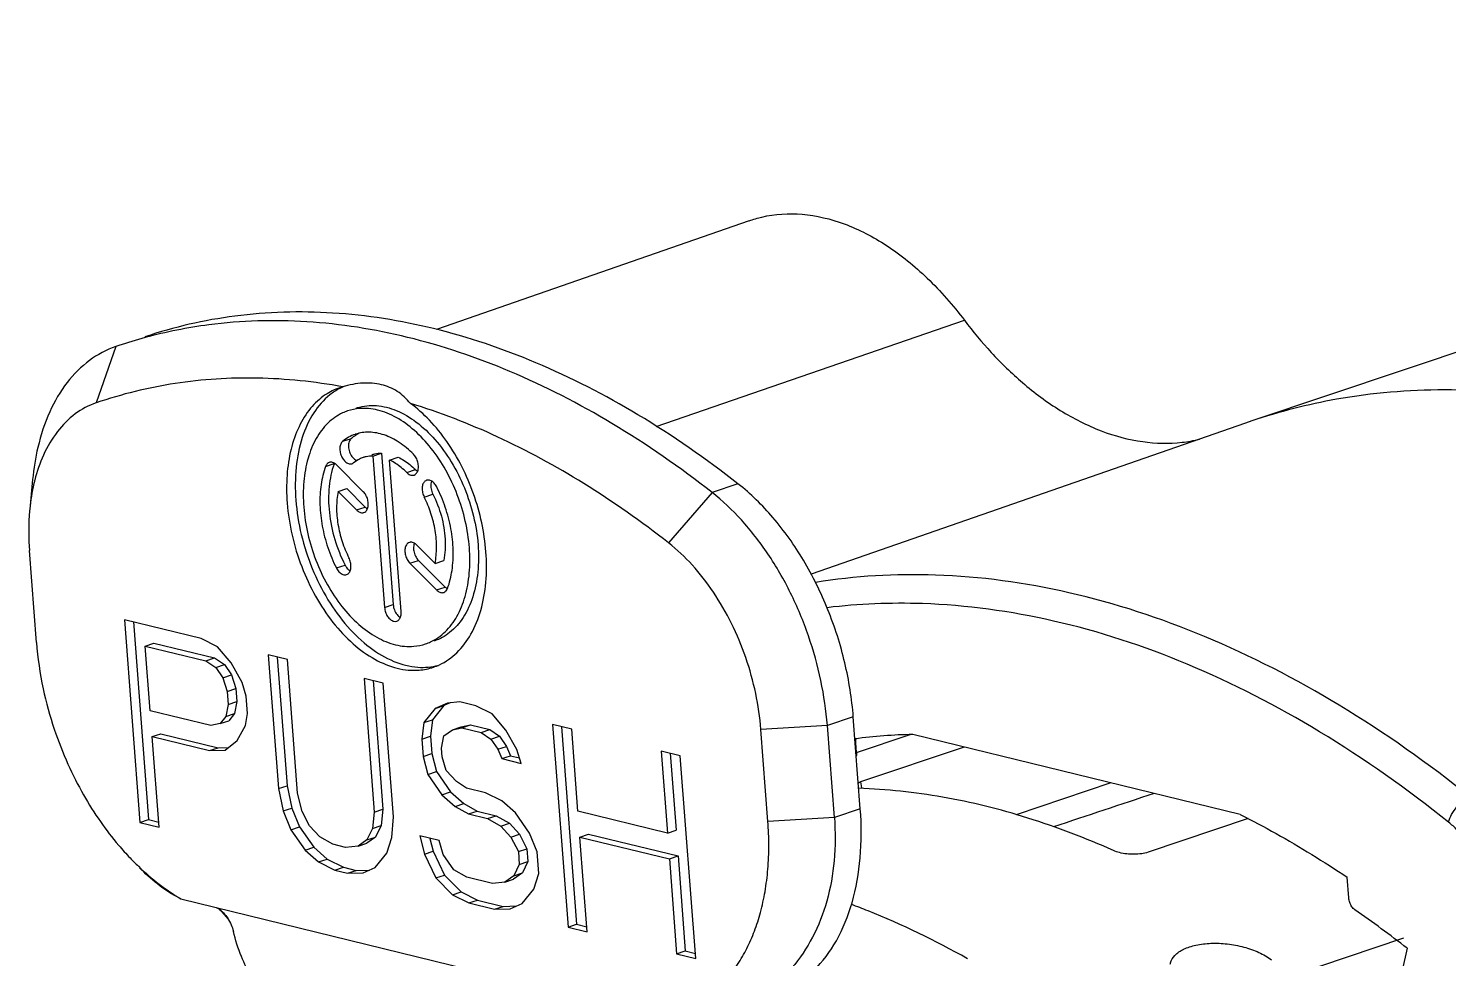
# Model space of a CAD drawing. Header units: millimetres. Extents: x 0 to 420, y 0 to 297.
# Drawn here: x 336.27 to 360.37, y 133.65 to 149.42 of the extents above; entities that cross this region are included whole.
import ezdxf

# ---------------------------------------------------------------- set-up
doc = ezdxf.new("R2010")
doc.units = ezdxf.units.MM
doc.header["$LTSCALE"] = 23.1
doc.layers.get('0').update_dxf_attribs({"linetype": 'CONTINUOUS'})
doc.layers.add('AUSFORMSCHRAEGEN', color=7, linetype='CONTINUOUS')
doc.layers.add('RUNDUNGEN', color=7, linetype='CONTINUOUS')

msp = doc.modelspace()

# ---------------------------------------------------------------- linework, layer by layer
at = {"color": 9, "linetype": 'CONTINUOUS'}
for p, q in [((337.74934, 144.02786), (337.41813, 143.07306)), ((341.60135, 142.42256), (341.74826, 142.47181)), ((341.31132, 141.99494), (341.45824, 142.04419)), ((342.68847, 141.89177), (342.83538, 141.94103)), ((342.98424, 141.47684), (343.13116, 141.52609)), ((347.86823, 141.55369), (347.13227, 140.69786)), ((348.30898, 141.70146), (347.86823, 141.55369)), ((341.83726, 141.25703), (341.98418, 141.30628)), ((341.49449, 140.27317), (341.64141, 140.32242)), ((342.74125, 140.35348), (342.88816, 140.40273)), ((343.19381, 139.90113), (343.34072, 139.95038)), ((342.31157, 139.60254), (342.45849, 139.6518)), ((350.26584, 137.74763), (349.82509, 137.59987)), ((349.82509, 137.59987), (348.69775, 137.53481)), ((350.38486, 136.18859), (349.94412, 136.04083)), ((349.94412, 136.04083), (348.81678, 135.97577))]:
    msp.add_line(p, q, dxfattribs=at)
at = {"color": 7, "linetype": 'CONTINUOUS'}
for p, q in [((337.80325, 144.04615), (337.74934, 144.02786)), ((341.59936, 143.34615), (341.55063, 143.33104)), ((342.11537, 142.17247), (342.26228, 142.22173)), ((342.26228, 142.22173), (342.45849, 139.6518)), ((341.95149, 141.56729), (341.49775, 142.02083)), ((342.11537, 142.17247), (342.31157, 139.60254)), ((342.39645, 142.10374), (342.54337, 142.153)), ((342.59265, 139.53382), (342.39645, 142.10374)), ((336.33995, 141.77493), (336.29062, 141.27072)), ((341.52367, 141.57047), (341.67059, 141.61972)), ((341.52367, 141.57047), (341.83726, 141.25703)), ((341.67059, 141.61972), (341.98418, 141.30628)), ((336.40426, 139.01077), (336.28524, 140.56978)), ((343.16788, 140.35149), (342.85547, 140.66374)), ((342.74125, 140.35348), (343.19381, 139.90113)), ((342.88816, 140.40273), (343.34072, 139.95038)), ((343.16788, 140.35149), (343.3148, 140.40074)), ((337.8975, 139.39542), (338.15999, 135.9572)), ((339.19861, 139.07729), (337.8975, 139.39542)), ((338.05104, 139.35788), (338.3069, 136.00645)), ((339.47526, 138.93785), (339.19861, 139.07729)), ((338.2507, 138.95012), (338.39762, 138.99937)), ((338.33447, 137.85281), (338.2507, 138.95012)), ((338.2507, 138.95012), (339.28075, 138.69826)), ((338.39762, 138.99937), (339.42766, 138.74752)), ((339.70886, 138.66537), (339.47526, 138.93785)), ((339.28075, 138.69826), (339.42766, 138.74752)), ((339.28075, 138.69826), (339.44897, 138.58534)), ((339.42766, 138.74752), (339.59589, 138.6346)), ((339.44897, 138.58534), (339.59589, 138.6346)), ((339.44897, 138.58534), (339.56857, 138.41252)), ((339.59589, 138.6346), (339.71548, 138.46178)), ((339.89384, 138.33299), (339.70886, 138.66537)), ((340.33708, 138.79892), (340.51021, 136.53116)), ((340.66236, 138.71939), (340.33708, 138.79892)), ((340.49062, 138.76138), (340.65713, 136.58041)), ((340.83549, 136.45162), (340.66236, 138.71939)), ((339.56857, 138.41252), (339.71548, 138.46178)), ((339.56857, 138.41252), (339.63953, 138.17981)), ((339.71548, 138.46178), (339.78645, 138.22906)), ((339.96481, 138.10027), (339.89384, 138.33299)), ((341.96347, 138.40125), (342.1366, 136.13349)), ((342.28875, 138.32172), (341.96347, 138.40125)), ((342.11701, 138.36371), (342.28352, 136.18274)), ((339.63953, 138.17981), (339.78645, 138.22906)), ((339.63953, 138.17981), (339.65629, 137.96035)), ((339.78645, 138.22906), (339.8032, 138.0096)), ((339.98715, 137.80766), (339.96481, 138.10027)), ((342.46188, 136.05395), (342.28875, 138.32172)), ((339.36452, 137.60096), (338.33447, 137.85281)), ((339.65629, 137.96035), (339.61883, 137.75414)), ((339.65629, 137.96035), (339.8032, 138.0096)), ((339.8032, 138.0096), (339.76575, 137.8034)), ((343.17291, 137.89017), (342.9784, 137.65058)), ((343.31983, 137.93942), (343.12531, 137.69983)), ((343.37859, 137.98345), (343.17291, 137.89017)), ((343.17291, 137.89017), (343.31983, 137.93942)), ((343.4271, 137.98807), (343.31983, 137.93942)), ((343.58986, 138.00358), (343.37859, 137.98345)), ((343.86092, 137.93731), (343.58986, 138.00358)), ((344.13757, 137.79787), (343.86092, 137.93731)), ((339.52157, 137.63434), (339.36452, 137.60096)), ((339.61883, 137.75414), (339.52157, 137.63434)), ((339.52157, 137.63434), (339.66849, 137.6836)), ((339.61883, 137.75414), (339.76575, 137.8034)), ((339.76575, 137.8034), (339.66849, 137.6836)), ((339.94969, 137.60145), (339.98715, 137.80766)), ((342.9784, 137.65058), (342.94652, 137.37122)), ((342.9784, 137.65058), (343.12531, 137.69983)), ((343.12531, 137.69983), (343.09344, 137.42047)), ((343.61323, 137.58053), (343.77028, 137.61392)), ((343.62337, 137.56466), (343.77028, 137.61392)), ((343.77028, 137.61392), (344.09556, 137.53438)), ((344.37118, 137.52539), (344.13757, 137.79787)), ((345.16203, 137.61917), (345.42453, 134.18095)), ((345.48731, 137.53964), (345.16203, 137.61917)), ((350.38486, 136.18859), (350.26584, 137.74763)), ((338.36798, 137.41389), (338.5149, 137.46315)), ((338.48527, 135.87766), (338.36798, 137.41389)), ((338.36798, 137.41389), (339.34382, 137.17529)), ((338.5149, 137.46315), (339.49073, 137.22455)), ((339.80939, 137.34861), (339.94969, 137.60145)), ((342.94652, 137.37122), (343.09344, 137.42047)), ((342.94652, 137.37122), (342.96886, 137.0786)), ((343.09344, 137.42047), (343.11578, 137.12786)), ((343.27739, 137.21853), (343.31485, 137.42473)), ((343.31485, 137.42473), (343.46631, 137.53128)), ((343.46631, 137.53128), (343.61323, 137.58053)), ((343.46631, 137.53128), (343.62337, 137.56466)), ((343.62337, 137.56466), (343.94865, 137.48513)), ((343.94865, 137.48513), (344.09556, 137.53438)), ((343.94865, 137.48513), (344.11687, 137.37221)), ((344.09556, 137.53438), (344.26379, 137.42146)), ((344.11687, 137.37221), (344.26379, 137.42146)), ((344.11687, 137.37221), (344.23647, 137.19939)), ((344.26379, 137.42146), (344.38338, 137.24864)), ((344.55616, 137.19301), (344.37118, 137.52539)), ((345.31558, 137.58163), (345.57144, 134.23021)), ((345.59343, 136.14972), (345.48731, 137.53964)), ((348.81678, 135.97577), (348.69775, 137.53481)), ((349.94412, 136.04083), (349.82509, 137.59987)), ((339.34382, 137.17529), (339.49073, 137.22455)), ((339.34382, 137.17529), (339.6093, 137.18217)), ((339.49073, 137.22455), (339.66569, 137.22908)), ((339.6093, 137.18217), (339.80939, 137.34861)), ((342.96886, 137.0786), (343.11578, 137.12786)), ((343.11578, 137.12786), (343.19233, 136.82199)), ((343.28856, 137.07222), (343.27739, 137.21853)), ((344.23647, 137.19939), (344.38338, 137.24864)), ((344.23647, 137.19939), (344.30185, 137.03983)), ((344.38338, 137.24864), (344.44876, 137.08908)), ((344.62713, 136.96029), (344.55616, 137.19301)), ((347.00528, 137.16848), (347.11139, 135.77856)), ((347.33055, 137.08895), (347.00528, 137.16848)), ((347.15882, 137.13094), (347.25831, 135.82782)), ((342.96886, 137.0786), (343.04542, 136.77273)), ((343.35952, 136.83951), (343.28856, 137.07222)), ((344.30185, 137.03983), (344.44876, 137.08908)), ((344.30185, 137.03983), (344.62713, 136.96029)), ((344.44876, 137.08908), (344.59906, 137.05233)), ((347.59305, 133.65073), (347.33055, 137.08895)), ((343.04542, 136.77273), (343.19233, 136.82199)), ((343.04542, 136.77273), (343.28461, 136.42709)), ((343.19233, 136.82199), (343.43152, 136.47635)), ((343.53333, 136.65343), (343.35952, 136.83951)), ((343.70156, 136.54051), (343.53333, 136.65343)), ((340.51021, 136.53116), (340.65713, 136.58041)), ((340.51021, 136.53116), (340.59235, 136.15213)), ((340.65713, 136.58041), (340.73927, 136.20139)), ((340.91204, 136.14575), (340.83549, 136.45162)), ((343.28461, 136.42709), (343.43152, 136.47635)), ((343.28461, 136.42709), (343.51263, 136.22777)), ((343.43152, 136.47635), (343.65955, 136.27702)), ((344.02684, 136.46098), (343.70156, 136.54051)), ((344.30349, 136.32155), (344.02684, 136.46098)), ((340.59235, 136.15213), (340.73927, 136.20139)), ((340.73927, 136.20139), (340.87003, 135.88226)), ((342.1366, 136.13349), (342.28352, 136.18274)), ((342.28352, 136.18274), (342.25164, 135.90338)), ((343.51263, 136.22777), (343.65955, 136.27702)), ((343.51263, 136.22777), (343.73507, 136.10159)), ((343.65955, 136.27702), (343.88198, 136.15084)), ((344.53151, 136.12222), (344.30349, 136.32155)), ((338.15999, 135.9572), (338.3069, 136.00645)), ((338.15999, 135.9572), (338.48527, 135.87766)), ((338.3069, 136.00645), (338.47864, 135.96446)), ((340.59235, 136.15213), (340.72312, 135.83301)), ((341.03722, 135.89978), (340.91204, 136.14575)), ((342.1366, 136.13349), (342.10473, 135.85413)), ((342.43559, 135.70144), (342.46188, 136.05395)), ((343.73507, 136.10159), (343.88198, 136.15084)), ((343.73507, 136.10159), (344.06034, 136.02206)), ((343.88198, 136.15084), (344.20726, 136.07131)), ((344.06034, 136.02206), (344.20726, 136.07131)), ((344.06034, 136.02206), (344.28278, 135.89588)), ((344.20726, 136.07131), (344.4297, 135.94513)), ((344.28278, 135.89588), (344.4297, 135.94513)), ((344.4297, 135.94513), (344.60351, 135.75906)), ((344.7707, 135.77658), (344.53151, 136.12222)), ((347.11139, 135.77856), (345.59343, 136.14972)), ((340.72312, 135.83301), (340.87003, 135.88226)), ((340.72312, 135.83301), (340.96231, 135.48737)), ((340.87003, 135.88226), (341.10922, 135.53662)), ((341.21103, 135.71371), (341.03722, 135.89978)), ((341.43347, 135.58753), (341.21103, 135.71371)), ((342.15997, 135.71043), (342.0085, 135.60389)), ((342.10473, 135.85413), (342.01306, 135.66118)), ((342.01306, 135.66118), (342.15997, 135.71043)), ((342.10473, 135.85413), (342.25164, 135.90338)), ((342.25164, 135.90338), (342.15997, 135.71043)), ((342.34951, 135.43534), (342.43559, 135.70144)), ((342.91234, 135.72845), (342.98889, 135.42258)), ((343.23762, 135.64892), (342.91234, 135.72845)), ((343.08196, 135.68697), (343.13581, 135.47183)), ((344.28278, 135.89588), (344.45659, 135.70981)), ((344.45659, 135.70981), (344.60351, 135.75906)), ((344.45659, 135.70981), (344.58177, 135.46383)), ((344.60351, 135.75906), (344.72869, 135.51309)), ((344.90146, 135.45745), (344.7707, 135.77658)), ((345.62694, 135.7108), (345.77385, 135.76005)), ((345.7498, 134.10142), (345.62694, 135.7108)), ((345.62694, 135.7108), (347.1449, 135.33964)), ((345.77385, 135.76005), (347.29181, 135.3889)), ((347.11139, 135.77856), (347.25831, 135.82782)), ((340.96231, 135.48737), (341.10922, 135.53662)), ((340.96231, 135.48737), (341.19033, 135.28804)), ((341.10922, 135.53662), (341.33725, 135.33729)), ((341.65032, 135.53451), (341.43347, 135.58753)), ((341.86159, 135.55464), (341.65032, 135.53451)), ((342.01306, 135.66118), (341.86159, 135.55464)), ((341.86159, 135.55464), (342.0085, 135.60389)), ((342.98889, 135.42258), (343.13581, 135.47183)), ((343.13581, 135.47183), (343.32637, 135.0663)), ((343.30858, 135.4162), (343.23762, 135.64892)), ((344.58177, 135.46383), (344.72869, 135.51309)), ((344.58177, 135.46383), (344.59853, 135.24437)), ((344.72869, 135.51309), (344.74544, 135.29363)), ((344.92939, 135.09169), (344.90146, 135.45745)), ((341.19033, 135.28804), (341.33725, 135.33729)), ((341.19033, 135.28804), (341.46698, 135.14861)), ((341.33725, 135.33729), (341.6139, 135.19786)), ((341.46698, 135.14861), (341.6139, 135.19786)), ((341.6139, 135.19786), (341.83075, 135.14484)), ((341.94931, 135.10246), (342.15499, 135.19575)), ((342.15499, 135.19575), (342.34951, 135.43534)), ((342.98889, 135.42258), (343.17945, 135.01704)), ((343.48798, 135.15697), (343.30858, 135.4162)), ((344.59853, 135.24437), (344.50685, 135.05142)), ((344.59853, 135.24437), (344.74544, 135.29363)), ((344.74544, 135.29363), (344.65377, 135.10068)), ((347.1449, 135.33964), (347.29181, 135.3889)), ((347.1449, 135.33964), (347.26777, 133.73026)), ((347.29181, 135.3889), (347.41468, 133.77952)), ((341.46698, 135.14861), (341.68383, 135.09559)), ((341.68383, 135.09559), (341.83075, 135.14484)), ((341.68383, 135.09559), (341.94931, 135.10246)), ((341.83075, 135.14484), (342.05559, 135.15066)), ((343.17945, 135.01704), (343.32637, 135.0663)), ((343.17945, 135.01704), (343.46727, 134.73131)), ((343.32637, 135.0663), (343.61419, 134.78056)), ((343.71041, 135.0308), (343.48798, 135.15697)), ((344.14412, 134.92475), (343.71041, 135.0308)), ((344.50685, 135.05142), (344.35539, 134.94488)), ((344.35539, 134.94488), (344.5023, 134.99414)), ((344.65377, 135.10068), (344.5023, 134.99414)), ((344.50685, 135.05142), (344.65377, 135.10068)), ((344.8433, 134.82558), (344.92939, 135.09169)), ((343.46727, 134.73131), (343.61419, 134.78056)), ((343.46727, 134.73131), (343.74392, 134.59187)), ((343.61419, 134.78056), (343.89084, 134.64113)), ((344.35539, 134.94488), (344.14412, 134.92475)), ((344.64879, 134.58599), (344.8433, 134.82558)), ((338.85462, 134.66267), (346.94974, 132.68334)), ((343.74392, 134.59187), (343.89084, 134.64113)), ((343.74392, 134.59187), (344.17763, 134.48583)), ((343.89084, 134.64113), (344.32454, 134.53508)), ((344.17763, 134.48583), (344.32454, 134.53508)), ((344.17763, 134.48583), (344.44311, 134.4927)), ((344.32454, 134.53508), (344.54939, 134.54091)), ((344.44311, 134.4927), (344.64879, 134.58599)), ((345.42453, 134.18095), (345.57144, 134.23021)), ((345.42453, 134.18095), (345.7498, 134.10142)), ((345.57144, 134.23021), (345.74318, 134.18821)), ((347.26777, 133.73026), (347.41468, 133.77952)), ((347.41468, 133.77952), (347.58642, 133.73753)), ((347.26777, 133.73026), (347.59305, 133.65073))]:
    msp.add_line(p, q, dxfattribs=at)
for centre, radius, start, end in [((340.33955, 136.4766), 7.98315, 105.187814, 108.524229), ((342.03547, 142.39349), 1.0434, 117.395017, 117.875462), ((342.02664, 142.41113), 1.02367, 112.20052, 117.410393), ((342.19284, 141.92127), 0.70763, 116.463313, 128.921446), ((342.71437, 141.58174), 1.33856, 159.7883, 160.277165), ((342.76587, 139.67558), 0.3083, 184.423409, 193.13263)]:
    msp.add_arc(centre, radius, start, end, dxfattribs=at)
for points, knots in [([(348.30898, 141.70146), (347.76752, 142.12541), (346.66764, 142.88973), (344.93256, 143.78279), (343.18698, 144.37328), (341.45849, 144.64864), (339.7961, 144.60169), (338.73939, 144.35993), (338.24428, 144.194)], [0, 0, 0, 0, 0.19110563, 0.37109415, 0.54058405, 0.70106417, 0.85491854, 1, 1, 1, 1]), ([(347.86823, 141.55369), (347.32678, 141.97764), (346.22689, 142.74197), (344.49181, 143.63502), (342.74623, 144.22552), (341.01774, 144.50088), (339.51093, 144.45832), (338.60313, 144.27734), (338.24809, 144.18092)], [0, 0, 0, 0, 0.19969163, 0.38776668, 0.56487143, 0.7325616, 0.89332835, 1, 1, 1, 1]), ([(337.74934, 144.02786), (337.59068, 143.97341), (337.28075, 143.80784), (336.89807, 143.42073), (336.60382, 142.9129), (336.42042, 142.34996), (336.35784, 141.95818), (336.33994, 141.77494)], [0, 0, 0, 0, 0.17973096, 0.36945238, 0.57614534, 0.80296681, 1, 1, 1, 1]), ([(341.59936, 143.34615), (341.1236, 143.43296), (340.17283, 143.53316), (338.75867, 143.44421), (337.85264, 143.22219), (337.41813, 143.07306)], [0, 0, 0, 0, 0.34286418, 0.67431191, 1, 1, 1, 1]), ([(342.74947, 143.06493), (342.68698, 143.14376), (342.53839, 143.28111), (342.25495, 143.39877), (341.93253, 143.42209), (341.7127, 143.37954), (341.59936, 143.34615)], [0, 0, 0, 0, 0.23985762, 0.47166024, 0.71826758, 1, 1, 1, 1]), ([(341.5506, 143.33111), (341.46462, 143.30213), (341.27941, 143.21014), (341.03789, 142.98394), (340.84196, 142.66421), (340.70976, 142.27736), (340.64465, 141.83865), (340.64724, 141.53126), (340.65929, 141.37334)], [0, 0, 0, 0, 0.11791779, 0.26490877, 0.42506489, 0.60137668, 0.79376691, 1, 1, 1, 1]), ([(341.54763, 143.31582), (341.49019, 143.28545), (341.31922, 143.17356), (341.08241, 142.8998), (340.89129, 142.47346), (340.7932, 141.96828), (340.79201, 141.60853), (340.80621, 141.42259)], [0, 0, 0, 0, 0.09053469, 0.28333133, 0.49855361, 0.73851558, 1, 1, 1, 1]), ([(337.41813, 143.07306), (337.2912, 143.0295), (337.04326, 142.89705), (336.73711, 142.58736), (336.51179, 142.1985), (336.4135, 141.9095), (336.37628, 141.76456)], [0, 0, 0, 0, 0.23153117, 0.47593213, 0.742196, 1, 1, 1, 1]), ([(341.68339, 142.93609), (341.65471, 142.92651), (341.53234, 142.87815), (341.33253, 142.73677), (341.13316, 142.46668), (340.99734, 142.12515), (340.92879, 141.72891), (340.92936, 141.44891), (340.94037, 141.30461)], [0, 0, 0, 0, 0.04700816, 0.20437634, 0.37505868, 0.56458143, 0.77381776, 1, 1, 1, 1]), ([(343.75118, 140.61734), (343.73959, 140.76911), (343.69209, 141.07439), (343.55678, 141.51722), (343.36251, 141.93313), (343.11859, 142.30192), (342.83643, 142.60593), (342.52864, 142.83049), (342.20814, 142.96382), (341.91915, 142.99258), (341.74858, 142.95788), (341.68339, 142.93609)], [0, 0, 0, 0, 0.13125838, 0.26528754, 0.39807996, 0.52576768, 0.64509142, 0.75392627, 0.85189949, 0.94102998, 1, 1, 1, 1]), ([(341.83064, 142.98556), (341.83782, 142.98797), (341.94776, 143.02322), (342.18345, 143.0462), (342.53122, 142.9547), (342.8702, 142.75207), (343.18474, 142.4523), (343.45924, 142.07233), (343.67916, 141.63306), (343.83242, 141.15906), (343.8856, 140.8302), (343.8981, 140.6666)], [0, 0, 0, 0, 0.00651025, 0.09911683, 0.19941627, 0.31159351, 0.43636967, 0.57176588, 0.71403283, 0.85844648, 1, 1, 1, 1]), ([(344.03226, 140.54862), (344.01964, 140.71395), (343.97029, 141.04662), (343.83204, 141.53241), (343.63382, 141.99506), (343.38349, 142.41605), (343.09114, 142.77844), (342.86617, 142.97981), (342.74947, 143.06493)], [0, 0, 0, 0, 0.17133503, 0.34624943, 0.52055308, 0.68997313, 0.85074163, 1, 1, 1, 1]), ([(347.13227, 140.69786), (346.67078, 141.0592), (345.73499, 141.7183), (344.26617, 142.51782), (343.25319, 142.91082), (342.74947, 143.06493)], [0, 0, 0, 0, 0.35125225, 0.68431227, 1, 1, 1, 1]), ([(341.81596, 142.54119), (341.81461, 142.54074), (341.73676, 142.51435), (341.66384, 142.47305), (341.60135, 142.42256)], [0, 0, 0, 0, 0.01728401, 1, 1, 1, 1]), ([(341.74826, 142.47181), (341.731, 142.45786), (341.70425, 142.41293), (341.69598, 142.33221), (341.71287, 142.24466), (341.74047, 142.18945), (341.75828, 142.16464)], [0, 0, 0, 0, 0.20140667, 0.44755679, 0.72402201, 1, 1, 1, 1]), ([(342.8027, 142.20204), (342.72812, 142.27657), (342.57329, 142.40638), (342.31622, 142.53858), (342.05741, 142.59007), (341.8911, 142.56638), (341.81596, 142.54119)], [0, 0, 0, 0, 0.28881251, 0.54912275, 0.78409324, 1, 1, 1, 1]), ([(341.60135, 142.42256), (341.5864, 142.41048), (341.56205, 142.37352), (341.54977, 142.30525), (341.55752, 142.22862), (341.58441, 142.15371), (341.62673, 142.09063), (341.67931, 142.04768), (341.72783, 142.03484), (341.75349, 142.04015), (341.76014, 142.04236)], [0, 0, 0, 0, 0.11376774, 0.24996317, 0.40437236, 0.56475169, 0.71669347, 0.8489062, 0.95930188, 1, 1, 1, 1]), ([(342.09537, 142.1954), (342.11153, 142.20081), (342.16609, 142.21607), (342.22283, 142.22193), (342.26228, 142.22173)], [0, 0, 0, 0, 0.3011632, 1, 1, 1, 1]), ([(342.81164, 141.8495), (342.82324, 141.85349), (342.85167, 141.87044), (342.88015, 141.9202), (342.89041, 141.98978), (342.88034, 142.06677), (342.85159, 142.14077), (342.82064, 142.1841), (342.8027, 142.20204)], [0, 0, 0, 0, 0.09040517, 0.23686694, 0.41181111, 0.60837303, 0.81046184, 1, 1, 1, 1]), ([(341.31132, 141.99494), (341.27504, 141.89639), (341.22355, 141.68106), (341.2065, 141.33886), (341.24611, 140.97814), (341.34038, 140.61685), (341.43764, 140.38478), (341.49449, 140.27317)], [0, 0, 0, 0, 0.1774742, 0.37100559, 0.5765084, 0.78831295, 1, 1, 1, 1]), ([(341.37456, 142.06311), (341.36297, 142.05913), (341.33455, 142.04219), (341.3181, 142.01333), (341.31132, 141.99494)], [0, 0, 0, 0, 0.38161575, 1, 1, 1, 1]), ([(341.45434, 142.03346), (341.41084, 141.91211), (341.35494, 141.63878), (341.36156, 141.20534), (341.45425, 140.75367), (341.5703, 140.46202), (341.64141, 140.32242)], [0, 0, 0, 0, 0.21937982, 0.46909932, 0.73336201, 1, 1, 1, 1]), ([(341.49775, 142.02083), (341.48226, 142.03631), (341.44945, 142.0612), (341.40782, 142.06944), (341.38958, 142.06678)], [0, 0, 0, 0, 0.54446678, 1, 1, 1, 1]), ([(341.94845, 142.14614), (341.92764, 142.13916), (341.87048, 142.11574), (341.81826, 142.08206), (341.78745, 142.05716)], [0, 0, 0, 0, 0.35605257, 1, 1, 1, 1]), ([(342.11537, 142.17247), (342.07591, 142.17268), (342.01917, 142.16682), (341.96461, 142.15156), (341.94845, 142.14614)], [0, 0, 0, 0, 0.6988368, 1, 1, 1, 1]), ([(342.68847, 141.89177), (342.65849, 141.92174), (342.59719, 141.97745), (342.49947, 142.04884), (342.43089, 142.08738), (342.39645, 142.10374)], [0, 0, 0, 0, 0.35087437, 0.68434908, 1, 1, 1, 1]), ([(342.54337, 142.153), (342.5778, 142.13663), (342.64638, 142.0981), (342.74411, 142.02671), (342.8054, 141.97099), (342.83538, 141.94103)], [0, 0, 0, 0, 0.31565092, 0.64912563, 1, 1, 1, 1]), ([(336.37628, 141.76456), (336.37131, 141.74522), (336.33132, 141.58264), (336.30489, 141.41708), (336.29057, 141.27036)], [0, 0, 0, 0, 0.11923408, 1, 1, 1, 1]), ([(342.68847, 141.89177), (342.70395, 141.87629), (342.73677, 141.8514), (342.78368, 141.8421), (342.80675, 141.84781), (342.81164, 141.8495)], [0, 0, 0, 0, 0.48307984, 0.8872531, 1, 1, 1, 1]), ([(343.02456, 141.76015), (343.01482, 141.75684), (342.98812, 141.74236), (342.95845, 141.69644), (342.94598, 141.6282), (342.95377, 141.5516), (342.97195, 141.50097), (342.98424, 141.47684)], [0, 0, 0, 0, 0.09590187, 0.27803005, 0.49606223, 0.74325238, 1, 1, 1, 1]), ([(343.19706, 141.64879), (343.18542, 141.67165), (343.15829, 141.71207), (343.10579, 141.75498), (343.05698, 141.76789), (343.03132, 141.76245), (343.02456, 141.76015)], [0, 0, 0, 0, 0.34835285, 0.65147342, 0.90457464, 1, 1, 1, 1]), ([(343.11, 141.74639), (343.10413, 141.73202), (343.09378, 141.68777), (343.09746, 141.6114), (343.11713, 141.55363), (343.13116, 141.52609)], [0, 0, 0, 0, 0.20429459, 0.59056969, 1, 1, 1, 1]), ([(341.52367, 141.57047), (341.50611, 141.48232), (341.48949, 141.29543), (341.51394, 141.00906), (341.58506, 140.72009), (341.66187, 140.53434), (341.70731, 140.44512)], [0, 0, 0, 0, 0.23264058, 0.48212199, 0.74085861, 1, 1, 1, 1]), ([(341.96044, 141.21475), (341.97204, 141.21875), (342.00047, 141.2357), (342.02895, 141.28546), (342.0392, 141.35503), (342.02914, 141.43202), (342.00039, 141.50603), (341.96944, 141.54936), (341.95149, 141.56729)], [0, 0, 0, 0, 0.09040517, 0.23686694, 0.41181111, 0.60837303, 0.81046184, 1, 1, 1, 1]), ([(343.16788, 140.35149), (343.18544, 140.43964), (343.20207, 140.62652), (343.17762, 140.9129), (343.1065, 141.20187), (343.02968, 141.38762), (342.98424, 141.47684)], [0, 0, 0, 0, 0.23264058, 0.48212199, 0.74085861, 1, 1, 1, 1]), ([(343.13116, 141.52609), (343.19176, 141.4071), (343.28737, 141.15787), (343.35189, 140.77494), (343.33849, 140.51969), (343.3148, 140.40074)], [0, 0, 0, 0, 0.3459268, 0.68580655, 1, 1, 1, 1]), ([(343.38023, 139.92702), (343.41651, 140.02557), (343.468, 140.24089), (343.48506, 140.58309), (343.44544, 140.94382), (343.35118, 141.30511), (343.25391, 141.53717), (343.19706, 141.64879)], [0, 0, 0, 0, 0.1774742, 0.37100559, 0.5765084, 0.78831295, 1, 1, 1, 1]), ([(349.82509, 137.59987), (349.80552, 137.85619), (349.73013, 138.37221), (349.52001, 139.12734), (349.21876, 139.84959), (348.8377, 140.51147), (348.3913, 141.08785), (348.04728, 141.41351), (347.86823, 141.55369)], [0, 0, 0, 0, 0.17039656, 0.34450569, 0.51829354, 0.68775421, 0.84927008, 1, 1, 1, 1]), ([(350.26584, 137.74763), (350.2423, 138.05598), (350.14299, 138.67592), (349.85768, 139.57092), (349.44803, 140.40337), (348.93633, 141.12787), (348.52536, 141.53204), (348.30898, 141.70146)], [0, 0, 0, 0, 0.20505581, 0.41430896, 0.62076413, 0.81778066, 1, 1, 1, 1]), ([(336.29057, 141.27036), (336.28698, 141.23358), (336.26783, 141.00043), (336.27027, 140.76591), (336.28524, 140.56978)], [0, 0, 0, 0, 0.15798476, 1, 1, 1, 1]), ([(340.65929, 141.37334), (340.6732, 141.19122), (340.7302, 140.82488), (340.89257, 140.29349), (341.1257, 139.79439), (341.41841, 139.35184), (341.757, 138.98703), (342.12634, 138.71756), (342.51095, 138.55756), (342.85772, 138.52305), (343.06241, 138.5647), (343.14064, 138.59084)], [0, 0, 0, 0, 0.13125838, 0.26528754, 0.39807996, 0.52576768, 0.64509142, 0.75392627, 0.85189949, 0.94102998, 1, 1, 1, 1]), ([(340.80621, 141.42259), (340.8212, 141.22627), (340.88503, 140.83163), (341.06893, 140.26284), (341.33284, 139.73572), (341.66223, 139.27975), (342.03968, 138.92003), (342.44646, 138.67687), (342.8517, 138.57025), (343.11234, 138.5915), (343.22554, 138.62138)], [0, 0, 0, 0, 0.14375939, 0.29042348, 0.43490741, 0.57241354, 0.69913412, 0.81305946, 0.91492189, 1, 1, 1, 1]), ([(340.94037, 141.30461), (340.95196, 141.15285), (340.99946, 140.84756), (341.13477, 140.40474), (341.32905, 139.98882), (341.57297, 139.62003), (341.85513, 139.31602), (342.16292, 139.09147), (342.48342, 138.95813), (342.7724, 138.92937), (342.94297, 138.96408), (343.00817, 138.98587)], [0, 0, 0, 0, 0.13125838, 0.26528754, 0.39807996, 0.52576768, 0.64509142, 0.75392627, 0.85189949, 0.94102998, 1, 1, 1, 1]), ([(341.83726, 141.25703), (341.85275, 141.24155), (341.88557, 141.21666), (341.93248, 141.20736), (341.95554, 141.21307), (341.96044, 141.21475)], [0, 0, 0, 0, 0.48307984, 0.8872531, 1, 1, 1, 1]), ([(342.7323, 140.70602), (342.7207, 140.70202), (342.69227, 140.68507), (342.66379, 140.63532), (342.65353, 140.56574), (342.6636, 140.48875), (342.69235, 140.41474), (342.7233, 140.37141), (342.74125, 140.35348)], [0, 0, 0, 0, 0.09040517, 0.23686694, 0.41181111, 0.60837303, 0.81046184, 1, 1, 1, 1]), ([(342.85547, 140.66374), (342.83999, 140.67922), (342.80717, 140.70411), (342.76026, 140.71341), (342.73719, 140.70771), (342.7323, 140.70602)], [0, 0, 0, 0, 0.48307984, 0.8872531, 1, 1, 1, 1]), ([(342.80857, 140.56219), (342.81399, 140.53167), (342.83309, 140.474), (342.86754, 140.42334), (342.88816, 140.40273)], [0, 0, 0, 0, 0.51459483, 1, 1, 1, 1]), ([(343.00817, 138.98587), (343.03684, 138.99545), (343.15921, 139.04381), (343.35903, 139.18519), (343.5584, 139.45528), (343.69422, 139.79681), (343.76276, 140.19304), (343.7622, 140.47305), (343.75118, 140.61734)], [0, 0, 0, 0, 0.04700816, 0.20437634, 0.37505868, 0.56458143, 0.77381776, 1, 1, 1, 1]), ([(343.14064, 138.59084), (343.17505, 138.60234), (343.3219, 138.66038), (343.56168, 138.83003), (343.80092, 139.15414), (343.9639, 139.56397), (344.04616, 140.03946), (344.04548, 140.37547), (344.03226, 140.54862)], [0, 0, 0, 0, 0.04700816, 0.20437634, 0.37505868, 0.56458143, 0.77381776, 1, 1, 1, 1]), ([(343.8981, 140.6666), (343.90993, 140.51165), (343.90894, 140.21186), (343.8272, 139.79088), (343.66793, 139.4356), (343.44039, 139.17255), (343.24918, 139.06665), (343.15475, 139.03491)], [0, 0, 0, 0, 0.24295019, 0.46590345, 0.66587061, 0.84500166, 1, 1, 1, 1]), ([(348.69775, 137.53481), (348.6821, 137.73986), (348.62178, 138.15268), (348.45369, 138.75678), (348.21269, 139.33458), (347.90784, 139.86409), (347.55072, 140.32519), (347.2755, 140.58571), (347.13227, 140.69786)], [0, 0, 0, 0, 0.17039656, 0.34450569, 0.51829354, 0.68775421, 0.84927008, 1, 1, 1, 1]), ([(341.49449, 140.27317), (341.50614, 140.2503), (341.53326, 140.20988), (341.58577, 140.16697), (341.63458, 140.15406), (341.66023, 140.15951), (341.667, 140.16181)], [0, 0, 0, 0, 0.34835285, 0.65147342, 0.90457464, 1, 1, 1, 1]), ([(341.6654, 140.2831), (341.6735, 140.27195), (341.69215, 140.24999), (341.7147, 140.23155), (341.72757, 140.22396)], [0, 0, 0, 0, 0.48037184, 1, 1, 1, 1]), ([(341.667, 140.16181), (341.67674, 140.16512), (341.70343, 140.1796), (341.7331, 140.22551), (341.74558, 140.29376), (341.73778, 140.37036), (341.7196, 140.42098), (341.70731, 140.44512)], [0, 0, 0, 0, 0.09590187, 0.27803005, 0.49606223, 0.74325238, 1, 1, 1, 1]), ([(343.19381, 139.90113), (343.2093, 139.88565), (343.24211, 139.86075), (343.28903, 139.85147), (343.31209, 139.85716), (343.31699, 139.85884)], [0, 0, 0, 0, 0.48304983, 0.88719797, 1, 1, 1, 1]), ([(343.31699, 139.85884), (343.32858, 139.86283), (343.357, 139.87976), (343.37346, 139.90862), (343.38023, 139.92702)], [0, 0, 0, 0, 0.38161575, 1, 1, 1, 1]), ([(342.31157, 139.60254), (342.31361, 139.5758), (342.32501, 139.52278), (342.3593, 139.45196), (342.40684, 139.39704), (342.46218, 139.36526), (342.50215, 139.36527), (342.51837, 139.37067)], [0, 0, 0, 0, 0.23219123, 0.46368459, 0.67446323, 0.85277432, 1, 1, 1, 1]), ([(342.46563, 139.60553), (342.46906, 139.59077), (342.4825, 139.54721), (342.50457, 139.50707), (342.52328, 139.4833)], [0, 0, 0, 0, 0.33383835, 1, 1, 1, 1]), ([(342.51837, 139.37067), (342.51889, 139.37084), (342.5362, 139.37681), (342.56849, 139.403), (342.59232, 139.46327), (342.59452, 139.50932), (342.59265, 139.53382)], [0, 0, 0, 0, 0.00858891, 0.28636842, 0.61401595, 1, 1, 1, 1]), ([(336.40426, 139.01077), (336.42437, 138.74732), (336.49814, 138.24878), (336.68783, 137.55867), (336.92309, 136.95814), (337.18823, 136.43553), (337.47783, 135.97571), (337.74924, 135.62254), (337.92716, 135.4251), (337.99348, 135.35583)], [0, 0, 0, 0, 0.19530027, 0.37116933, 0.52803106, 0.67124801, 0.80372306, 0.92914287, 1, 1, 1, 1]), ([(348.95829, 133.05614), (349.01334, 133.07454), (349.24821, 133.1674), (349.63196, 133.43885), (350.01471, 133.95743), (350.2755, 134.61316), (350.40711, 135.37394), (350.40602, 135.91155), (350.38486, 136.18859)], [0, 0, 0, 0, 0.04702227, 0.20438811, 0.37506793, 0.56458787, 0.7738211, 1, 1, 1, 1]), ([(346.94974, 132.68334), (347.05606, 132.69619), (347.27127, 132.74107), (347.58003, 132.86828), (347.86323, 133.05421), (348.10596, 133.28451), (348.30519, 133.54286), (348.46599, 133.82021), (348.59547, 134.11702), (348.69831, 134.43894), (348.77481, 134.79073), (348.82222, 135.17106), (348.83785, 135.57001), (348.82712, 135.84031), (348.81678, 135.97577)], [0, 0, 0, 0, 0.07685961, 0.15682039, 0.23825964, 0.31856393, 0.39583048, 0.47161783, 0.54808172, 0.62778979, 0.7137739, 0.80607931, 0.90250369, 1, 1, 1, 1]), ([(349.94412, 136.04083), (349.9627, 135.79738), (349.96208, 135.31765), (349.8402, 134.62899), (349.59934, 134.00827), (349.26921, 133.51665), (348.99954, 133.26143), (348.87357, 133.16424)], [0, 0, 0, 0, 0.22948303, 0.44851778, 0.65375503, 0.85084059, 1, 1, 1, 1]), ([(337.99348, 135.35583), (338.03987, 135.30738), (338.19683, 135.15025), (338.47693, 134.90831), (338.72761, 134.73763), (338.85462, 134.66267)], [0, 0, 0, 0, 0.18147536, 0.60080446, 1, 1, 1, 1]), ([(338.85462, 134.66267), (338.71232, 134.7293), (338.46497, 134.89283), (338.2486, 135.092), (338.15357, 135.18982)], [0, 0, 0, 0, 0.53553529, 1, 1, 1, 1]), ([(358.77777, 134.47608), (358.75784, 134.48986), (358.72185, 134.5281), (358.68582, 134.59876), (358.67379, 134.65259), (358.67171, 134.67982)], [0, 0, 0, 0, 0.30832878, 0.65259738, 1, 1, 1, 1])]:
    msp.add_open_spline(points, degree=3, knots=knots, dxfattribs=at)
for points in [[(341.38958, 142.06678), (341.38449, 142.06604), (341.37946, 142.0648), (341.37456, 142.06311)], [(341.75828, 142.16464), (341.77408, 142.14262), (341.79305, 142.12278), (341.81614, 142.10799)], [(341.76014, 142.04236), (341.77009, 142.04566), (341.77946, 142.05071), (341.78745, 142.05716)], [(341.81614, 142.10799), (341.82421, 142.10281), (341.83278, 142.09826), (341.8417, 142.09474)], [(342.83538, 141.94103), (342.84635, 141.93006), (342.85853, 141.91994), (342.87199, 141.91195)], [(341.98418, 141.30628), (341.99515, 141.29532), (342.00733, 141.2852), (342.02079, 141.27721)], [(342.8065, 140.64935), (342.80229, 140.62033), (342.80348, 140.59089), (342.80857, 140.56219)], [(342.81771, 140.69224), (342.81214, 140.67855), (342.80863, 140.664), (342.8065, 140.64935)], [(341.64141, 140.32242), (341.64836, 140.30876), (341.65634, 140.29555), (341.6654, 140.2831)], [(343.34072, 139.95038), (343.35163, 139.93948), (343.36384, 139.92922), (343.37726, 139.92116)], [(342.52328, 139.4833), (342.53871, 139.46369), (342.55687, 139.4461), (342.57863, 139.43333)], [(350.32031, 137.1477), (350.32192, 137.12663), (350.32117, 137.10524), (350.31714, 137.08434)]]:
    msp.add_open_spline(points, degree=3, dxfattribs=at)
at = {"layer": 'AUSFORMSCHRAEGEN', "color": 7, "linetype": 'CONTINUOUS'}
for p, q in [((376.88261, 149.42417), (357.02691, 142.76738)), ((348.49793, 146.16286), (343.19366, 144.31785)), ((356.92038, 142.73099), (349.54865, 140.16684)), ((356.83249, 136.09118), (351.27532, 137.44996)), ((358.67171, 134.67982), (358.64506, 135.02881)), ((359.66391, 133.82323), (359.42058, 132.7404))]:
    msp.add_line(p, q, dxfattribs=at)
for centre, radius, start, end in [((351.48875, 128.08256), 9.36983, 91.305202, 97.324727), ((348.04289, 118.97792), 18.85289, 51.945916, 55.291403)]:
    msp.add_arc(centre, radius, start, end, dxfattribs=at)
msp.add_open_spline([(356.83249, 136.09118), (357.03731, 135.98845), (357.44627, 135.77163), (358.05084, 135.41695), (358.44751, 135.16159), (358.64506, 135.02881)], degree=3, knots=[0, 0, 0, 0, 0.32699536, 0.66031283, 1, 1, 1, 1], dxfattribs=at)
at = {"layer": 'RUNDUNGEN', "color": 9, "linetype": 'CONTINUOUS'}
for p, q in [((346.92133, 142.67241), (352.15235, 144.47351)), ((350.38786, 136.64581), (350.40494, 136.54662)), ((350.40494, 136.54662), (350.40707, 136.53429))]:
    msp.add_line(p, q, dxfattribs=at)
at = {"layer": 'RUNDUNGEN', "color": 7, "linetype": 'CONTINUOUS'}
for p, q in [((357.02691, 142.76738), (356.9203, 142.73096)), ((350.32152, 137.14409), (351.22849, 137.44816)), ((350.32031, 137.1477), (350.30817, 137.30664)), ((352.14917, 137.2363), (350.38786, 136.64581)), ((354.63834, 136.62767), (353.02915, 136.08818)), ((356.96607, 136.02231), (355.26722, 135.45275)), ((339.51613, 134.47904), (339.65983, 134.31518)), ((357.71456, 133.36468), (359.60514, 133.99851))]:
    msp.add_line(p, q, dxfattribs=at)
msp.add_ellipse((81.98015, 23.4787), major_axis=(865.50581, 293.76551), ratio=0.02208822, start_param=1.24193033, end_param=1.24401168, dxfattribs=at)
for points, knots in [([(348.49824, 146.16278), (348.56933, 146.18755), (348.86231, 146.27232), (349.41781, 146.30553), (350.14666, 146.12973), (350.86737, 145.75217), (351.55457, 145.19201), (351.96015, 144.72789), (352.15235, 144.47351)], [0, 0, 0, 0, 0.05244649, 0.21224043, 0.38295206, 0.57075861, 0.77690733, 1, 1, 1, 1]), ([(352.15235, 144.47351), (352.29485, 144.2849), (352.60352, 143.91322), (353.14048, 143.39105), (353.76101, 142.9301), (354.44807, 142.58097), (355.15273, 142.39077), (355.72228, 142.3778), (356.04136, 142.43383), (356.13831, 142.45703)], [0, 0, 0, 0, 0.15053869, 0.30709883, 0.47594524, 0.6408884, 0.79501146, 0.93676155, 1, 1, 1, 1]), ([(369.86878, 139.44459), (369.26449, 139.9307), (368.04035, 140.82253), (366.1126, 141.9099), (364.16672, 142.70098), (362.22688, 143.18294), (360.3181, 143.3474), (358.57542, 143.19912), (357.49663, 142.9247), (357.02692, 142.76733)], [0, 0, 0, 0, 0.16822623, 0.3277902, 0.47894557, 0.62248196, 0.75974795, 0.89262945, 1, 1, 1, 1]), ([(354.68089, 135.48018), (354.20768, 135.6921), (353.25663, 136.05674), (351.8039, 136.41623), (350.83148, 136.52151), (350.35472, 136.53797)], [0, 0, 0, 0, 0.34733414, 0.68043427, 1, 1, 1, 1]), ([(355.26722, 135.45275), (355.23229, 135.44104), (355.1546, 135.42414), (355.03286, 135.41538), (354.90616, 135.42163), (354.78757, 135.44191), (354.71347, 135.46559), (354.68089, 135.48018)], [0, 0, 0, 0, 0.18505057, 0.39697213, 0.61165532, 0.82066364, 1, 1, 1, 1]), ([(339.45534, 134.51588), (339.46969, 134.50949), (339.51527, 134.48438), (339.58362, 134.42452), (339.65401, 134.33196), (339.70978, 134.2259), (339.73613, 134.14926), (339.74566, 134.11091)], [0, 0, 0, 0, 0.0915195, 0.30104714, 0.52782234, 0.76864548, 1, 1, 1, 1]), ([(341.43561, 132.48236), (341.36603, 132.47705), (341.2105, 132.47863), (340.97102, 132.52791), (340.72057, 132.636), (340.47672, 132.80458), (340.24731, 133.03748), (340.04167, 133.33426), (339.86693, 133.69608), (339.78171, 133.9658), (339.74564, 134.11092)], [0, 0, 0, 0, 0.08197262, 0.18206687, 0.28567167, 0.40093769, 0.52877571, 0.66833475, 0.8240089, 1, 1, 1, 1]), ([(355.64485, 133.55282), (355.64594, 133.56023), (355.65679, 133.61607), (355.72193, 133.72029), (355.87885, 133.82021), (356.08953, 133.8864), (356.34061, 133.915), (356.61454, 133.90383), (356.88942, 133.85235), (357.14456, 133.76314), (357.29772, 133.67704), (357.3647, 133.62785)], [0, 0, 0, 0, 0.0116837, 0.08877283, 0.1832319, 0.29815029, 0.43264762, 0.57763612, 0.72668533, 0.86965823, 1, 1, 1, 1])]:
    msp.add_open_spline(points, degree=3, knots=knots, dxfattribs=at)
at = {"layer": 'RUNDUNGEN', "color": 9, "linetype": 'CONTINUOUS'}
for points, knots in [([(360.7355, 136.38681), (360.02839, 136.95248), (358.58545, 137.97256), (356.29634, 139.15404), (353.98417, 139.9137), (351.74537, 140.22098), (350.29844, 140.13684), (349.62599, 140.02915)], [0, 0, 0, 0, 0.22597487, 0.43953917, 0.64056771, 0.83040856, 1, 1, 1, 1]), ([(360.36711, 135.96212), (359.67146, 136.51862), (358.25178, 137.52229), (355.99949, 138.6848), (353.72432, 139.43234), (351.65122, 139.71687), (350.35924, 139.66477), (349.82369, 139.60027)], [0, 0, 0, 0, 0.23365913, 0.4545307, 0.66243941, 0.8587778, 1, 1, 1, 1]), ([(360.36711, 135.96212), (360.37794, 136.00806), (360.41589, 136.10057), (360.50191, 136.22363), (360.60938, 136.32457), (360.69339, 136.37232), (360.7355, 136.38681)], [0, 0, 0, 0, 0.24372146, 0.50946661, 0.77008061, 1, 1, 1, 1]), ([(361.10303, 133.83687), (361.11693, 133.89875), (361.13956, 134.04), (361.14892, 134.27543), (361.1263, 134.54803), (361.06532, 134.84061), (360.96603, 135.13267), (360.83489, 135.40367), (360.68367, 135.63666), (360.52749, 135.8211), (360.41863, 135.9209), (360.36711, 135.96212)], [0, 0, 0, 0, 0.08091574, 0.18204404, 0.29988429, 0.42901347, 0.56239311, 0.69246201, 0.81213918, 0.91581004, 1, 1, 1, 1]), ([(352.2021, 133.64736), (351.65783, 133.95209), (351.00368, 134.26933), (350.32837, 134.53212), (350.23419, 134.56753)], [0, 0, 0, 0, 0.86113494, 1, 1, 1, 1])]:
    msp.add_open_spline(points, degree=3, knots=knots, dxfattribs=at)
at = {"layer": 'RUNDUNGEN', "color": 7, "linetype": 'CONTINUOUS'}
for points in [[(350.30817, 137.30664), (350.30638, 137.33015), (350.30763, 137.35397), (350.31164, 137.37732)], [(350.35117, 136.632), (350.36329, 136.63691), (350.37544, 136.64164), (350.38786, 136.64581)]]:
    msp.add_open_spline(points, degree=3, dxfattribs=at)

doc.saveas('drawing.dxf')
